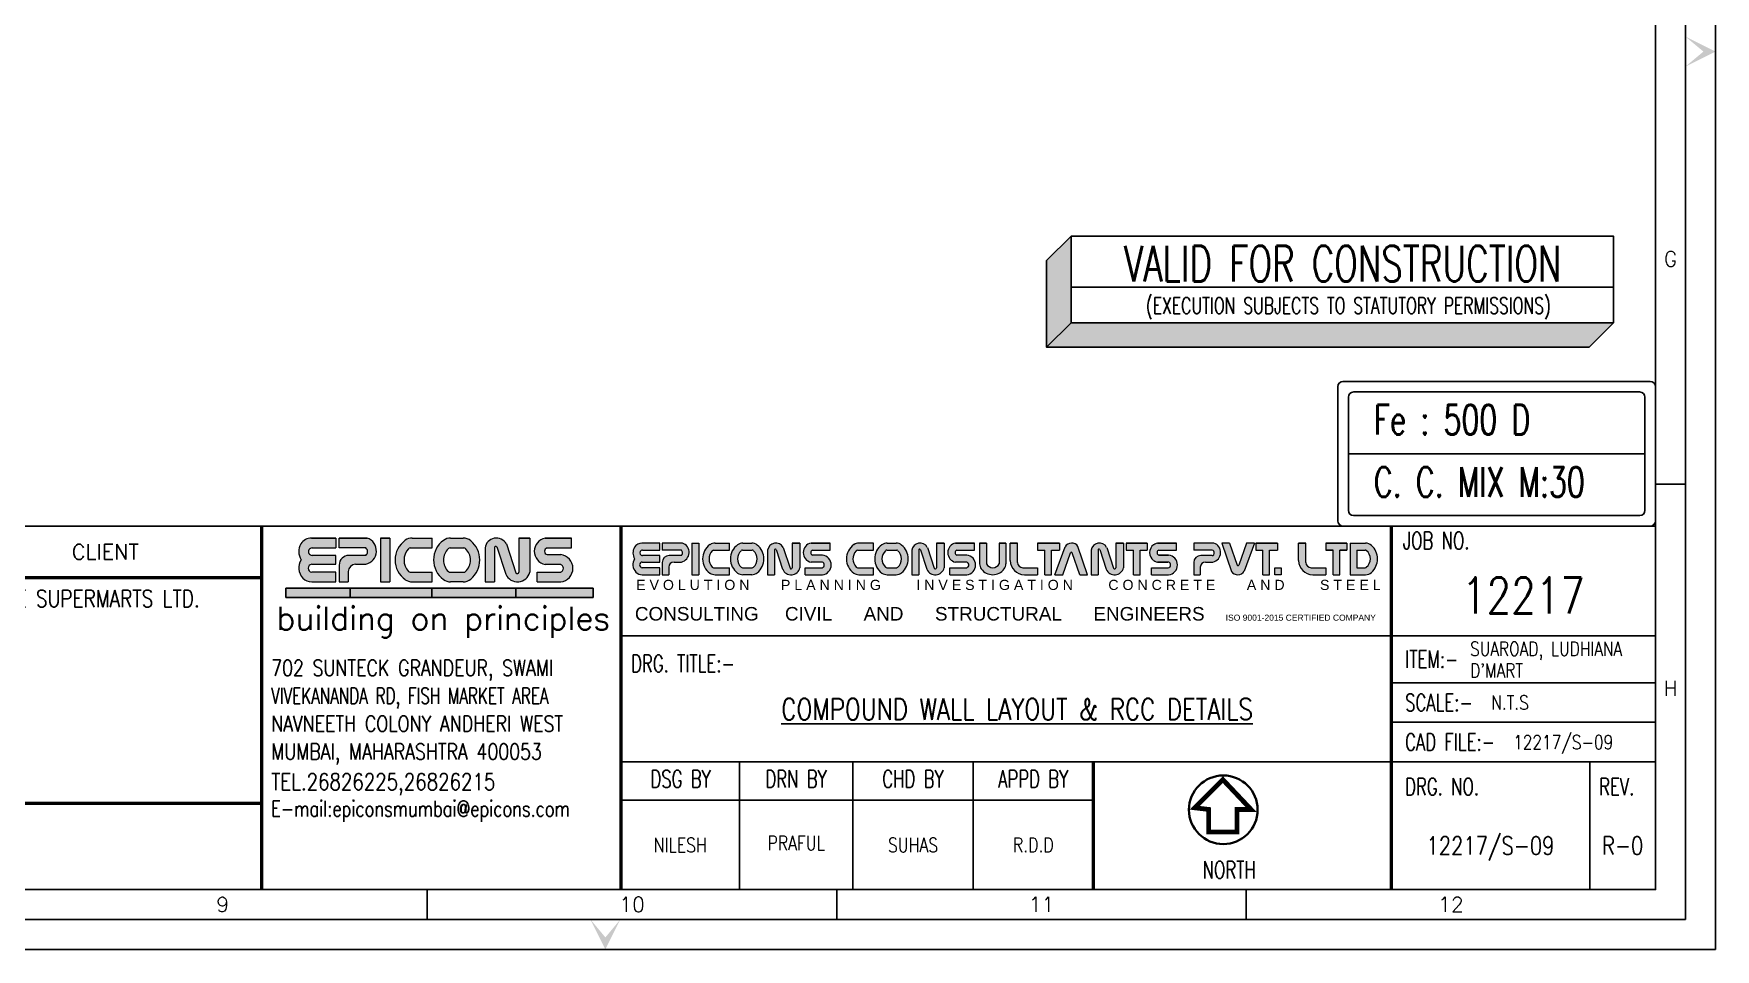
# Model space of a CAD drawing. Extents: x -69352 to 1013721, y -547461 to -186867.
# Drawn here: x 771275 to 803036, y -431240 to -413949 of the extents above; entities that cross this region are included whole.
import ezdxf
from ezdxf.enums import TextEntityAlignment as Align

# ---------------------------------------------------------------- set-up
doc = ezdxf.new("R2010")
doc.units = 0
doc.header["$LTSCALE"] = 500
doc.header["$MEASUREMENT"] = 0
doc.layers.add('00 ECPL LOGO', color=250, linetype='Continuous', lineweight=20)
for name, color, linetype in [('PNA', 10, 'Continuous'), ('S-BEAM NO', 3, 'Continuous'), ('S-TEXT', 2, 'Continuous'), ('S-TEXT-1', 4, 'Continuous'), ('S-TITIL', 6, 'Continuous'), ('SCH-LINE', 7, 'Continuous'), ('SCHEDULE LINE-1', 7, 'Continuous'), ('SHEET', 7, 'Continuous'), ('TEXT (SHEET)', 4, 'Continuous'), ('TITLE', 4, 'Continuous')]:
    doc.layers.add(name, color=color, linetype=linetype)
doc.styles.add('ROMANS', font='simplex.shx', dxfattribs={"width": 0.8, "height": 275})
doc.styles.add('SEC. TEXT', font='arial.ttf', dxfattribs={"height": 180})
doc.styles.add('style2', font='simplex.shx')
doc.styles.add('VA_ROOM_TEXT', font='simplex.shx')

# ---------------------------------------------------------------- blocks, each defined once
blk = doc.blocks.new('FOLDER')
at = {"layer": 'PNA'}
for points in [[(-1250, 2500), (0, 0), (0, 1000)], [(1250, 2500), (0, 0), (0, 1000)]]:
    blk.add_solid(points, dxfattribs=at)
blk = doc.blocks.new('zw$C05B')
at = {"layer": '00 ECPL LOGO'}
h = blk.add_hatch(color=152, dxfattribs=at)
h.dxf.hatch_style = 1
h.paths.add_polyline_path([(60067, 6599), (60067, 6762), (59662, 6762, 0.261636), (59491, 6666, 0.285841), (59494, 6406, 0.344902), (59523, 6103, 0.204992), (59668, 6042), (60067, 6042), (60067, 6201), (59678, 6201, -1), (59668, 6330), (60067, 6330), (60067, 6477), (59678, 6477, -1), (59675, 6599)])
h = blk.add_hatch(color=152, dxfattribs=at)
h.dxf.hatch_style = 1
h.paths.add_polyline_path([(60580, 6762), (60121, 6762), (60121, 6599), (60558, 6599, -0.440545), (60558, 6477), (60280, 6477, 0.414214), (60121, 6317), (60121, 6042), (60270, 6042), (60270, 6211, -0.414214), (60390, 6330), (60558, 6330, 0.757811)])
h.paths.add_polyline_path([(60953, 6762), (60797, 6762), (60797, 6042), (60953, 6042)])
h.paths.add_polyline_path([(61651, 6762), (61322, 6762, 0.154275), (61207, 6725, 0.519672), (61207, 6078, 0.154275), (61322, 6042), (61651, 6042), (61651, 6201), (61287, 6201, -0.210356), (61258, 6214, -0.388707), (61258, 6586, -0.210356), (61287, 6599), (61651, 6599)])
h.paths.add_polyline_path([(62156, 6762), (61952, 6762, 0.159018), (61835, 6723, 0.507969), (61835, 6080, 0.159018), (61952, 6042), (62156, 6042, 0.173791), (62283, 6087, 0.472311), (62283, 6716, 0.173791)])
h.paths.add_polyline_path([(62170, 6599, -0.185052), (62196, 6589, -0.445894), (62196, 6212, -0.185052), (62170, 6201), (61944, 6201, -0.185052), (61917, 6212, -0.445894), (61917, 6589, -0.185052), (61944, 6599)], flags=16)
h.paths.add_polyline_path([(62869, 6664, 0.723435), (62518, 6599), (62518, 6042), (62673, 6042), (62673, 6599, -0.723435), (62713, 6615), (62860, 6167, 0.724077), (63253, 6202), (63253, 6762), (63074, 6762), (63074, 6204, -0.755661), (63026, 6188)])
h.paths.add_polyline_path([(63939, 6762), (63507, 6762, 0.823713), (63507, 6327), (63762, 6327, -0.713272), (63762, 6201), (63374, 6201), (63374, 6042), (63762, 6042, 0.900309), (63762, 6488), (63538, 6488, -0.746931), (63538, 6599), (63939, 6599)])
h = blk.add_hatch(color=7, dxfattribs=at)
h.dxf.hatch_style = 1
h.paths.add_polyline_path([(65393, 6562), (65393, 6679), (65099, 6679, 0.261636), (64976, 6610, 0.285841), (64977, 6422, 0.344902), (64999, 6203, 0.204992), (65103, 6158), (65393, 6158), (65393, 6274), (65110, 6274, -1), (65104, 6367), (65393, 6367), (65393, 6473), (65110, 6473, -1), (65109, 6562)])
h = blk.add_hatch(color=7, dxfattribs=at)
h.dxf.hatch_style = 1
h.paths.add_polyline_path([(65763, 6679), (65431, 6679), (65431, 6562), (65747, 6562, -0.440545), (65747, 6473), (65547, 6473, 0.414214), (65431, 6358), (65431, 6158), (65539, 6158), (65539, 6281, -0.414214), (65626, 6367), (65747, 6367, 0.757811)])
h.paths.add_polyline_path([(66033, 6679), (65920, 6679), (65920, 6158), (66033, 6158)])
h.paths.add_polyline_path([(66538, 6679), (66300, 6679, 0.154275), (66217, 6653, 0.519672), (66217, 6185, 0.154275), (66300, 6158), (66538, 6158), (66538, 6274), (66275, 6274, -0.210356), (66253, 6283, -0.388707), (66253, 6552, -0.210356), (66275, 6562), (66538, 6562)])
h.paths.add_polyline_path([(66903, 6679), (66756, 6679, 0.159018), (66671, 6651, 0.507969), (66671, 6186, 0.159018), (66756, 6158), (66903, 6158, 0.173791), (66995, 6191, 0.472311), (66995, 6646, 0.173791)])
h.paths.add_polyline_path([(66913, 6562, -0.185052), (66932, 6554, -0.445894), (66932, 6281, -0.185052), (66913, 6274), (66750, 6274, -0.185052), (66730, 6281, -0.445894), (66730, 6554, -0.185052), (66750, 6562)], flags=16)
h.paths.add_polyline_path([(67419, 6609, 0.723435), (67165, 6562), (67165, 6158), (67277, 6158), (67277, 6562, -0.723435), (67306, 6573), (67412, 6249, 0.724077), (67697, 6274), (67697, 6679), (67568, 6679), (67568, 6276, -0.755661), (67533, 6264)])
h.paths.add_polyline_path([(68193, 6679), (67880, 6679, 0.823713), (67880, 6365), (68065, 6365, -0.713272), (68065, 6274), (67784, 6274), (67784, 6158), (68065, 6158, 0.900309), (68065, 6482), (67903, 6482, -0.746931), (67903, 6562), (68193, 6562)])
h = blk.add_hatch(color=7, dxfattribs=at)
h.dxf.hatch_style = 1
h.paths.add_polyline_path([(68904, 6679), (68666, 6679, 0.154275), (68582, 6653, 0.519672), (68582, 6185, 0.154275), (68666, 6158), (68904, 6158), (68904, 6274), (68641, 6274, -0.210932), (68619, 6284, -0.385278), (68618, 6552, -0.212895), (68640, 6562), (68904, 6562)])
h.paths.add_polyline_path([(69369, 6646, 0.173792), (69277, 6679), (69130, 6679, 0.159018), (69044, 6651, 0.507969), (69044, 6186, 0.159018), (69130, 6158), (69277, 6158, 0.173792), (69369, 6191, 0.472311)])
h.paths.add_polyline_path([(69287, 6562, -0.185053), (69306, 6554, -0.445893), (69306, 6281, -0.185053), (69287, 6274), (69123, 6274, -0.185053), (69104, 6281, -0.445893), (69104, 6554, -0.185053), (69123, 6562)], flags=16)
h.paths.add_polyline_path([(69536, 6562), (69536, 6158), (69649, 6158), (69649, 6562, -0.436861), (69665, 6579, -0.319738), (69678, 6569), (69784, 6249, 0.724077), (70068, 6274), (70068, 6679), (69939, 6679), (69939, 6276, -0.755661), (69904, 6264), (69791, 6609, 0.723435)])
h.paths.add_polyline_path([(70569, 6679), (70256, 6679, 0.823713), (70256, 6365), (70440, 6365, -0.713272), (70440, 6274), (70160, 6274), (70160, 6158), (70440, 6158, 0.900309), (70440, 6482), (70278, 6482, -0.746931), (70278, 6562), (70569, 6562)])
h.paths.add_polyline_path([(70762, 6679), (70650, 6679), (70650, 6339, 0.160106), (70678, 6253, 0.505303), (71054, 6253, 0.160106), (71082, 6339), (71082, 6679), (70973, 6679), (70973, 6340, -0.621318), (70762, 6340)])
h.paths.add_polyline_path([(71273, 6679), (71155, 6679), (71155, 6390, 0.414214), (71386, 6158), (71605, 6158), (71605, 6274), (71360, 6274, -0.414214), (71273, 6361)])
h.paths.add_polyline_path([(71962, 6679), (71605, 6679), (71605, 6564), (71721, 6564), (71721, 6158), (71834, 6158), (71834, 6564), (71962, 6564)])
h.paths.add_polyline_path([(72268, 6625, 0.539211), (72055, 6618), (71889, 6158), (72020, 6158), (72144, 6520, -0.708617), (72171, 6520), (72301, 6158), (72426, 6158)])
h.paths.add_polyline_path([(72740, 6609, 0.723435), (72485, 6562), (72485, 6158), (72598, 6158), (72598, 6562, -0.723435), (72626, 6573), (72733, 6249, 0.724077), (73017, 6274), (73017, 6679), (72888, 6679), (72888, 6276, -0.755661), (72853, 6264)])
h.paths.add_polyline_path([(73404, 6679), (73063, 6679), (73063, 6564), (73179, 6564), (73179, 6158), (73292, 6158), (73292, 6564), (73404, 6564)])
h.paths.add_polyline_path([(73888, 6679), (73597, 6679, 0.157568), (73512, 6652, 0.511532), (73512, 6392, 0.157569), (73597, 6365), (73759, 6365, -0.713272), (73759, 6274), (73479, 6274), (73479, 6158), (73759, 6158, 0.900308), (73759, 6482), (73604, 6482), (73598, 6482, -0.722204), (73598, 6564), (73888, 6564)])
h = blk.add_hatch(color=7, dxfattribs=at)
h.dxf.hatch_style = 1
h.paths.add_polyline_path([(74504, 6679), (74171, 6679), (74171, 6562), (74474, 6562, -0.270444), (74499, 6547, -0.26297), (74499, 6488, -0.270444), (74474, 6473), (74287, 6473, 0.414214), (74171, 6358), (74171, 6158), (74279, 6158), (74279, 6281, -0.414214), (74366, 6367), (74487, 6367, 0.757811)])
h.paths.add_polyline_path([(74757, 6679), (74632, 6679), (74790, 6212, 0.539211), (75003, 6219), (75169, 6679), (75038, 6679), (74914, 6318, -0.708617), (74887, 6318)])
h.paths.add_polyline_path([(75547, 6679), (75190, 6679), (75190, 6564), (75306, 6564), (75306, 6158), (75419, 6158), (75419, 6564), (75547, 6564)])
h.paths.add_polyline_path([(76014, 6679), (75896, 6679), (75896, 6390, 0.414214), (76127, 6158), (76346, 6158), (76346, 6274), (76101, 6274, -0.414214), (76014, 6361)])
h.paths.add_polyline_path([(75610, 6274), (75504, 6274), (75504, 6158), (75610, 6158)])
h = blk.add_hatch(color=7, dxfattribs=at)
h.dxf.hatch_style = 1
h.paths.add_polyline_path([(76346, 6679), (76346, 6564), (76462, 6564), (76462, 6158), (76575, 6158), (76575, 6564), (76687, 6564), (76687, 6679)])
h.paths.add_polyline_path([(76743, 6679), (76743, 6158), (76998, 6158, 0.189446), (77096, 6197, 0.435754), (77096, 6641, 0.189446), (76998, 6679)])
h.paths.add_polyline_path([(77001, 6564, -0.519112), (77001, 6274), (76853, 6274), (76853, 6564)], flags=16)
at = {"layer": 'S-TEXT'}
h = blk.add_hatch(color=142, dxfattribs=at)
h.dxf.hatch_style = 1
h.paths.add_polyline_path([(59243, 5936), (59243, 5785), (60298, 5785), (60298, 5936)])
h = blk.add_hatch(color=9, dxfattribs=at)
h.dxf.hatch_style = 1
h.paths.add_polyline_path([(60298, 5936), (61646, 5936), (61646, 5785), (60298, 5785)])
h = blk.add_hatch(color=142, dxfattribs=at)
h.dxf.hatch_style = 1
h.paths.add_polyline_path([(61646, 5785), (63027, 5785), (63027, 5936), (61646, 5936)])
h = blk.add_hatch(color=4, dxfattribs=at)
h.dxf.hatch_style = 1
h.paths.add_polyline_path([(63027, 5936), (63027, 5785), (64294, 5785), (64294, 5936)])
at = {"color": 1}
for p, q in [((81765, 6957), (1968, 6957)), ((64768, 5157), (81765, 5157)), ((64768, 3083), (81765, 3083)), ((64768, 2451), (72522, 2451))]:
    blk.add_line(p, q, dxfattribs=at)
at = {"color": 5, "linetype": 'ByBlock', "lineweight": -2}
for p, q in [((77437, 4383), (81765, 4383)), ((77437, 3733), (81765, 3733)), ((66701, 984), (66701, 3083)), ((68567, 984), (68567, 3083)), ((70544, 984), (70544, 3083)), ((80682, 3083), (80682, 984))]:
    blk.add_line(p, q, dxfattribs=at)
blk.add_line((72522, 984), (72522, 3083))
at = {"flags": 128}
blk.add_lwpolyline([(0, 0), (82749, 0), (82749, 58210), (0, 58210)], close=True, dxfattribs=at)
at = {"color": 1, "const_width": 56.6}
for points in [[(58846, 984), (58846, 6957)], [(64754, 984), (64754, 6957)], [(77419, 984), (77419, 6957)], [(43026, 6111), (58846, 6111)], [(72522, 984), (72522, 3083)], [(43026, 2400), (58846, 2400)]]:
    blk.add_lwpolyline(points, dxfattribs=at)
at = {"layer": '00 ECPL LOGO', "color": 7}
for p, q in [((60067, 6762), (59662, 6762)), ((60580, 6762), (60121, 6762)), ((60797, 6762), (60953, 6762)), ((60797, 6762), (60797, 6042)), ((60953, 6762), (60953, 6042)), ((61322, 6762), (61651, 6762)), ((61651, 6599), (61651, 6762)), ((61952, 6762), (62156, 6762)), ((62869, 6664), (63026, 6188)), ((63074, 6762), (63253, 6762)), ((63253, 6762), (63074, 6762)), ((63074, 6762), (63074, 6201)), ((63253, 6762), (63253, 6201)), ((63507, 6762), (63939, 6762)), ((63939, 6762), (63507, 6762)), ((63939, 6599), (63939, 6762)), ((65393, 6679), (65099, 6679)), ((65393, 6562), (65393, 6679)), ((65763, 6679), (65431, 6679)), ((65431, 6679), (65431, 6562)), ((65920, 6679), (66033, 6679)), ((65920, 6679), (65920, 6158)), ((66033, 6679), (66033, 6158)), ((66300, 6679), (66538, 6679)), ((66538, 6562), (66538, 6679)), ((66756, 6679), (66903, 6679)), ((67568, 6679), (67697, 6679)), ((67697, 6679), (67568, 6679)), ((67568, 6679), (67568, 6274)), ((67697, 6679), (67697, 6274)), ((67880, 6679), (68193, 6679)), ((68193, 6679), (67880, 6679)), ((68193, 6562), (68193, 6679)), ((68904, 6679), (68666, 6679)), ((68904, 6562), (68904, 6679)), ((69130, 6679), (69277, 6679)), ((69939, 6679), (70068, 6679)), ((69939, 6679), (70068, 6679)), ((70068, 6679), (69939, 6679)), ((69939, 6679), (69939, 6274)), ((70068, 6679), (70068, 6274)), ((70256, 6679), (70569, 6679)), ((70256, 6679), (70569, 6679)), ((70569, 6679), (70256, 6679)), ((70569, 6562), (70569, 6679)), ((70650, 6679), (70762, 6679)), ((70762, 6679), (70650, 6679)), ((70650, 6679), (70650, 6339)), ((70762, 6679), (70762, 6340)), ((70973, 6679), (71082, 6679)), ((71082, 6679), (70973, 6679)), ((70973, 6679), (70973, 6340)), ((71082, 6679), (71082, 6339)), ((71155, 6679), (71273, 6679)), ((71273, 6679), (71155, 6679)), ((71155, 6390), (71155, 6679)), ((71273, 6361), (71273, 6679)), ((71605, 6679), (71962, 6679)), ((71962, 6679), (71605, 6679)), ((71605, 6679), (71605, 6564)), ((71962, 6679), (71962, 6564)), ((72888, 6679), (73017, 6679)), ((72888, 6679), (73017, 6679)), ((73017, 6679), (72888, 6679)), ((72888, 6679), (73017, 6679)), ((72888, 6679), (72888, 6274)), ((73017, 6679), (73017, 6274)), ((73063, 6679), (73404, 6679)), ((73404, 6679), (73063, 6679)), ((73063, 6679), (73404, 6679)), ((73063, 6679), (73404, 6679)), ((73404, 6679), (73063, 6679)), ((73063, 6679), (73063, 6564)), ((73404, 6679), (73404, 6564)), ((73575, 6679), (73888, 6679)), ((73575, 6679), (73888, 6679)), ((73888, 6679), (73597, 6679)), ((73888, 6562), (73888, 6679)), ((74504, 6679), (74171, 6679)), ((74171, 6679), (74171, 6562)), ((74757, 6679), (74632, 6679)), ((74757, 6679), (74632, 6679)), ((74632, 6679), (74790, 6212)), ((74757, 6679), (74887, 6318)), ((75038, 6679), (74914, 6318)), ((75169, 6679), (75003, 6219)), ((75169, 6679), (75038, 6679)), ((75096, 6679), (75038, 6679)), ((75169, 6679), (75038, 6679)), ((75190, 6679), (75547, 6679)), ((75547, 6679), (75190, 6679)), ((75190, 6679), (75547, 6679)), ((75190, 6679), (75547, 6679)), ((75190, 6679), (75547, 6679)), ((75190, 6679), (75190, 6564)), ((75547, 6679), (75547, 6564)), ((75896, 6679), (76014, 6679)), ((76014, 6679), (75896, 6679)), ((75896, 6390), (75896, 6679)), ((76014, 6361), (76014, 6679)), ((76346, 6679), (76687, 6679)), ((76687, 6679), (76346, 6679)), ((76346, 6679), (76346, 6564)), ((76687, 6679), (76687, 6564)), ((76743, 6679), (76998, 6679)), ((76743, 6679), (76743, 6158)), ((59678, 6599), (60067, 6599)), ((60067, 6477), (59678, 6477)), ((60067, 6330), (60067, 6477)), ((60558, 6477), (60280, 6477)), ((61287, 6599), (61651, 6599)), ((61944, 6599), (62170, 6599)), ((62518, 6599), (62518, 6042)), ((62673, 6599), (62673, 6042)), ((62713, 6615), (62860, 6167)), ((63253, 6599), (63253, 6599)), ((63538, 6599), (63939, 6599)), ((63762, 6488), (63538, 6488)), ((65104, 6367), (65393, 6367)), ((65110, 6562), (65393, 6562)), ((65393, 6473), (65110, 6473)), ((65393, 6367), (65393, 6473)), ((65747, 6562), (65431, 6562)), ((65747, 6473), (65547, 6473)), ((65626, 6367), (65747, 6367)), ((66275, 6562), (66538, 6562)), ((66750, 6562), (66913, 6562)), ((67165, 6562), (67165, 6158)), ((67277, 6562), (67277, 6158)), ((67306, 6573), (67412, 6249)), ((67419, 6609), (67533, 6264)), ((67697, 6562), (67697, 6562)), ((68065, 6365), (67880, 6365)), ((67903, 6562), (68193, 6562)), ((68065, 6482), (67903, 6482)), ((68640, 6562), (68904, 6562)), ((69123, 6562), (69287, 6562)), ((69536, 6562), (69536, 6158)), ((69649, 6562), (69649, 6158)), ((69678, 6569), (69784, 6249)), ((69791, 6609), (69904, 6264)), ((70068, 6562), (70068, 6562)), ((70440, 6365), (70256, 6365)), ((70278, 6562), (70569, 6562)), ((70440, 6482), (70278, 6482)), ((71605, 6564), (71721, 6564)), ((71721, 6158), (71721, 6564)), ((71834, 6158), (71834, 6564)), ((71834, 6564), (71962, 6564)), ((71889, 6158), (72055, 6618)), ((72020, 6158), (72144, 6520)), ((72301, 6158), (72171, 6520)), ((72426, 6158), (72268, 6625)), ((72485, 6562), (72485, 6158)), ((72598, 6562), (72598, 6158)), ((72626, 6573), (72733, 6249)), ((72740, 6609), (72853, 6264)), ((73017, 6562), (73017, 6562)), ((73063, 6564), (73179, 6564)), ((73063, 6564), (73179, 6564)), ((73179, 6158), (73179, 6564)), ((73292, 6158), (73292, 6564)), ((73292, 6564), (73404, 6564)), ((73292, 6564), (73404, 6564)), ((73759, 6365), (73575, 6365)), ((73597, 6365), (73747, 6365)), ((73598, 6564), (73888, 6564)), ((73759, 6482), (73598, 6482)), ((73604, 6482), (73759, 6482)), ((74474, 6562), (74171, 6562)), ((74474, 6473), (74287, 6473)), ((74366, 6367), (74487, 6367)), ((75190, 6564), (75306, 6564)), ((75190, 6564), (75306, 6564)), ((75306, 6158), (75306, 6564)), ((75419, 6158), (75419, 6564)), ((75419, 6564), (75547, 6564)), ((75419, 6564), (75547, 6564)), ((76346, 6564), (76462, 6564)), ((76462, 6564), (76346, 6564)), ((76462, 6158), (76462, 6564)), ((76575, 6158), (76575, 6564)), ((76575, 6564), (76687, 6564)), ((76575, 6564), (76687, 6564)), ((76687, 6564), (76575, 6564)), ((76853, 6564), (76853, 6274)), ((76853, 6564), (76991, 6564)), ((59668, 6330), (60067, 6330)), ((60067, 6201), (59668, 6201)), ((60067, 6042), (60067, 6201)), ((60121, 6317), (60121, 6042)), ((60270, 6211), (60270, 6042)), ((60390, 6330), (60558, 6330)), ((61287, 6201), (61651, 6201)), ((61651, 6042), (61651, 6201)), ((61944, 6201), (62170, 6201)), ((63253, 6201), (63253, 6201)), ((63374, 6042), (63374, 6201)), ((63374, 6201), (63762, 6201)), ((63762, 6327), (63507, 6327)), ((65103, 6158), (65393, 6158)), ((65393, 6274), (65104, 6274)), ((65393, 6158), (65393, 6274)), ((65431, 6358), (65431, 6158)), ((65431, 6158), (65539, 6158)), ((65539, 6281), (65539, 6158)), ((65920, 6158), (66033, 6158)), ((66275, 6274), (66538, 6274)), ((66300, 6158), (66538, 6158)), ((66538, 6158), (66538, 6274)), ((66750, 6274), (66913, 6274)), ((66903, 6158), (66756, 6158)), ((67165, 6158), (67277, 6158)), ((67545, 6158), (67568, 6158)), ((67568, 6159), (67568, 6158)), ((67697, 6274), (67697, 6274)), ((67784, 6158), (67784, 6274)), ((67784, 6274), (68065, 6274)), ((67784, 6158), (68065, 6158)), ((67784, 6158), (68065, 6158)), ((68641, 6274), (68904, 6274)), ((68666, 6158), (68904, 6158)), ((68904, 6158), (68904, 6274)), ((69123, 6274), (69287, 6274)), ((69130, 6158), (69277, 6158)), ((69536, 6158), (69649, 6158)), ((69536, 6158), (69649, 6158)), ((69536, 6158), (69649, 6158)), ((70160, 6158), (70160, 6274)), ((70160, 6274), (70440, 6274)), ((70160, 6274), (70440, 6274)), ((70160, 6158), (70440, 6158)), ((70160, 6158), (70440, 6158)), ((70160, 6158), (70440, 6158)), ((71360, 6274), (71605, 6274)), ((71386, 6158), (71605, 6158)), ((71386, 6158), (71605, 6158)), ((71605, 6274), (71605, 6158)), ((71721, 6158), (71834, 6158)), ((71721, 6158), (71834, 6158)), ((71889, 6158), (72020, 6158)), ((71962, 6158), (72020, 6158)), ((72301, 6158), (72426, 6158)), ((72301, 6158), (72426, 6158)), ((72485, 6158), (72598, 6158)), ((72485, 6158), (72598, 6158)), ((72485, 6158), (72598, 6158)), ((73017, 6274), (73017, 6274)), ((73179, 6158), (73292, 6158)), ((73179, 6158), (73292, 6158)), ((73179, 6158), (73292, 6158)), ((73179, 6158), (73292, 6158)), ((73479, 6158), (73479, 6274)), ((73479, 6274), (73759, 6274)), ((73479, 6274), (73759, 6274)), ((73479, 6274), (73759, 6274)), ((73479, 6158), (73759, 6158)), ((73479, 6158), (73759, 6158)), ((73479, 6158), (73759, 6158)), ((73479, 6158), (73759, 6158)), ((73479, 6158), (73759, 6158)), ((74171, 6358), (74171, 6158)), ((74171, 6158), (74279, 6158)), ((74279, 6281), (74279, 6158)), ((75306, 6158), (75419, 6158)), ((75306, 6158), (75419, 6158)), ((75306, 6158), (75419, 6158)), ((76101, 6274), (76346, 6274)), ((76127, 6158), (76346, 6158)), ((76127, 6158), (76346, 6158)), ((76346, 6274), (76346, 6158)), ((76462, 6158), (76575, 6158)), ((76462, 6158), (76575, 6158)), ((76462, 6158), (76575, 6158)), ((76462, 6158), (76575, 6158)), ((76479, 6158), (76575, 6158)), ((76479, 6158), (76575, 6158)), ((76479, 6158), (76575, 6158)), ((76479, 6158), (76575, 6158)), ((76743, 6158), (76998, 6158)), ((76853, 6274), (76991, 6274)), ((59668, 6042), (60067, 6042)), ((60121, 6042), (60270, 6042)), ((60797, 6042), (60953, 6042)), ((61322, 6042), (61651, 6042)), ((62156, 6042), (61952, 6042)), ((62518, 6042), (62673, 6042)), ((63043, 6042), (63074, 6042)), ((63074, 6043), (63074, 6042)), ((63374, 6042), (63762, 6042)), ((63374, 6042), (63762, 6042))]:
    blk.add_line(p, q, dxfattribs=at)
for points in [[(59662, 6762), (60067, 6762), (60067, 6599)], [(60558, 6599), (60121, 6599), (60121, 6762), (60580, 6762)], [(61322, 6762), (61651, 6762)], [(61952, 6762), (62156, 6762)], [(63074, 6762), (63253, 6762)], [(63507, 6762), (63939, 6762)]]:
    blk.add_lwpolyline(points, dxfattribs=at)
blk.add_lwpolyline([(75504, 6274), (75610, 6274), (75610, 6158), (75504, 6158)], close=True, dxfattribs=at)
for centre, radius, start, end in [((59701, 6538), 246, 148.648, 212.4563), ((59662, 6562), 200, 90, 148.648), ((60508, 6549), 224, 282.7188, 71.3398), ((61434, 6402), 395, 125.0807, 234.9193), ((61322, 6562), 200, 90, 125.0807), ((62069, 6402), 398, 126.1417, 233.8583), ((61952, 6562), 200, 90, 126.1417), ((62156, 6562), 200, 50.5638, 90), ((62024, 6402), 407, 309.4362, 50.5638), ((62704, 6574), 188, 28.75, 172.2831), ((63549, 6544), 221, 101.0425, 258.9575), ((65099, 6535), 144, 90, 148.648), ((65711, 6526), 162, 282.7188, 71.3398), ((66381, 6419), 286, 125.0807, 234.9193), ((66300, 6535), 144, 90, 125.0807), ((66841, 6419), 288, 126.1417, 233.8583), ((66756, 6535), 144, 90, 126.1417), ((66903, 6535), 144, 50.5638, 90), ((66808, 6419), 295, 309.4362, 50.5638), ((67300, 6543), 136, 28.75, 172.2831), ((67911, 6522), 160, 101.0425, 258.9575), ((68747, 6419), 286, 125.0807, 234.9193), ((68666, 6535), 144, 90, 125.0807), ((69214, 6419), 288, 126.1417, 233.8583), ((69130, 6535), 144, 90, 126.1417), ((69277, 6535), 144, 50.5638, 90), ((69181, 6419), 295, 309.4362, 50.5638), ((69671, 6543), 136, 28.75, 172.2831), ((70287, 6522), 160, 101.0425, 258.9575), ((72164, 6552), 127, 35.166, 148.5022), ((72620, 6543), 136, 28.75, 172.2831), ((73606, 6522), 160, 125.818, 234.182), ((73597, 6535), 144, 90, 125.818), ((74452, 6526), 162, 282.7188, 71.3398), ((76998, 6535), 144, 47.0907, 90), ((76890, 6419), 303, 312.9093, 47.0907), ((59701, 6273), 246, 147.5437, 223.6612), ((59676, 6538), 60.9, 88.7637, 271.2363), ((60280, 6317), 160, 90, 180), ((60502, 6538), 82.5, 312.4487, 47.5513), ((61461, 6400), 275, 137.5171, 222.4829), ((61287, 6559), 40, 90, 137.5171), ((62086, 6400), 253, 131.9364, 228.0636), ((61944, 6559), 40, 90, 131.9364), ((62170, 6559), 40, 48.0636, 90), ((62027, 6400), 253, 311.9364, 48.0636), ((62695, 6600), 22.3, 40.0191, 183.5523), ((63554, 6544), 57.7, 106.4856, 253.5144), ((63738, 6265), 225, 276.006, 83.994), ((65128, 6517), 178, 148.648, 212.4563), ((65128, 6326), 178, 147.5437, 223.6612), ((65107, 6321), 46.7, 94.0242, 265.9758), ((65109, 6518), 44.1, 88.7637, 271.2363), ((65547, 6358), 116, 90, 180), ((65626, 6281), 86.7, 90, 180), ((65707, 6518), 59.7, 312.4487, 47.5513), ((66400, 6418), 199, 137.5171, 222.4829), ((66275, 6533), 28.9, 90, 137.5171), ((66853, 6418), 183, 131.9364, 228.0636), ((66750, 6533), 28.9, 90, 131.9364), ((66913, 6533), 28.9, 48.0636, 90), ((66810, 6418), 183, 311.9364, 48.0636), ((67293, 6563), 16.2, 40.0191, 183.5523), ((67915, 6522), 41.7, 106.4856, 253.5144), ((68048, 6320), 162, 276.006, 83.994), ((68049, 6319), 48, 289.0016, 70.9984), ((68767, 6418), 200, 138.0741, 222.3563), ((68640, 6533), 28.9, 90, 138.0741), ((69227, 6418), 183, 131.9364, 228.0636), ((69123, 6533), 28.9, 90, 131.9364), ((69287, 6533), 28.9, 48.0636, 90), ((69184, 6418), 183, 311.9364, 48.0636), ((69665, 6563), 16.2, 89.1577, 183.5523), ((69665, 6564), 14.4, 18.2334, 89.1577), ((70290, 6522), 41.7, 106.4856, 253.5144), ((70423, 6320), 162, 276.006, 83.994), ((70425, 6319), 48, 289.0016, 70.9984), ((71386, 6390), 231, 180, 270), ((71360, 6361), 86.7, 180, 270), ((72158, 6515), 14.4, 19.7665, 161.0546), ((72614, 6563), 16.2, 40.0191, 183.5523), ((73597, 6509), 144, 234.182, 270), ((73611, 6523), 43.6, 108.3261, 238.1957), ((73604, 6510), 28.9, 238.1957, 270), ((73742, 6320), 162, 276.006, 83.994), ((73744, 6319), 48, 289.0016, 70.9984), ((74287, 6358), 116, 90, 180), ((74366, 6281), 86.7, 90, 180), ((74474, 6533), 28.9, 29.4672, 90), ((74474, 6502), 28.9, 270, 330.5328), ((74447, 6518), 59.7, 330.5328, 29.4672), ((76127, 6390), 231, 180, 270), ((76101, 6361), 86.7, 180, 270), ((76991, 6535), 28.9, 51.4816, 90), ((76899, 6419), 177, 308.5184, 51.4816), ((59668, 6241), 200, 223.6612, 270), ((59673, 6266), 64.6, 94.0242, 265.9758), ((60390, 6211), 120, 90, 180), ((61287, 6241), 40, 222.4829, 270), ((61944, 6241), 40, 228.0636, 270), ((62156, 6241), 200, 270, 309.4362), ((62170, 6241), 40, 270, 311.9364), ((63051, 6249), 208, 203.2219, 346.755), ((63048, 6203), 26.2, 214.0796, 357.6127), ((63740, 6264), 66.3, 289.0016, 70.9984), ((65103, 6303), 144, 223.6612, 270), ((66300, 6303), 144, 234.9193, 270), ((66275, 6303), 28.9, 222.4829, 270), ((66756, 6303), 144, 233.8583, 270), ((66750, 6303), 28.9, 228.0636, 270), ((66903, 6303), 144, 270, 309.4362), ((66913, 6303), 28.9, 270, 311.9364), ((67550, 6308), 150, 203.2219, 346.755), ((67549, 6275), 19, 214.0796, 357.6127), ((68666, 6303), 144, 234.9193, 270), ((68641, 6303), 28.9, 222.3563, 270), ((69130, 6303), 144, 233.8583, 270), ((69123, 6303), 28.9, 228.0636, 270), ((69277, 6303), 144, 270, 309.4362), ((69287, 6303), 28.9, 270, 311.9364), ((69922, 6308), 150, 203.2219, 346.8516), ((69920, 6275), 19, 214.0796, 357.6127), ((70794, 6339), 144, 180, 216.3848), ((70866, 6392), 233, 216.3848, 323.6152), ((70868, 6392), 118, 206.2931, 333.7069), ((70938, 6339), 144, 323.6152, 0), ((72871, 6308), 150, 203.2219, 346.755), ((72869, 6275), 19, 214.0796, 357.6127), ((74894, 6286), 127, 215.166, 328.5022), ((74900, 6323), 14.4, 199.7665, 341.0546), ((76991, 6303), 28.9, 270, 308.5184), ((76998, 6303), 144, 270, 312.9093), ((61322, 6241), 200, 234.9193, 270), ((61952, 6241), 200, 233.8583, 270)]:
    blk.add_arc(centre, radius, start, end, dxfattribs=at)
at = {"layer": 'PNA'}
for p, q in [((81765, 7650), (82257, 7650)), ((61569, 984), (61569, 492)), ((68301, 984), (68301, 492)), ((75033, 984), (75033, 492))]:
    blk.add_line(p, q, dxfattribs=at)
at = {"layer": 'PNA', "color": 1}
for points in [[(984, 492), (82257, 492), (82257, 57718), (984, 57718)], [(1968, 984), (81765, 984), (81765, 57226), (1968, 57226)]]:
    blk.add_lwpolyline(points, close=True, dxfattribs=at)
at = {"layer": 'S-TEXT'}
blk.add_lwpolyline([(60797, 6762), (60953, 6762)], dxfattribs=at)
at = {"layer": 'S-TEXT', "color": 7}
for points in [[(59243, 5936), (60298, 5936), (60298, 5785), (59243, 5785)], [(60298, 5936), (61646, 5936), (61646, 5785), (60298, 5785)], [(61646, 5936), (63027, 5936), (63027, 5785), (61646, 5785)], [(63027, 5936), (64294, 5936), (64294, 5785), (63027, 5785)]]:
    blk.add_lwpolyline(points, close=True, dxfattribs=at)
at = {"layer": 'PNA', "xscale": 0.1967862005670764, "yscale": 0.1967862005670764, "zscale": 0.1967862005670764, "rotation": 90}
blk.add_blockref('FOLDER', (82749, 14759), dxfattribs=at)
at = {"layer": 'PNA', "xscale": 0.1967862009743818, "yscale": 0.1967862009743818, "zscale": 0.1967862009743818}
blk.add_blockref('FOLDER', (64497, 0), dxfattribs=at)
at = {"layer": '00 ECPL LOGO', "color": 152, "style": 'VA_ROOM_TEXT'}
blk.add_text('building on principles', height=380.83, dxfattribs=at).set_placement((59092, 5251))
at = {"layer": '00 ECPL LOGO', "color": 7, "attachment_point": 1, "style": 'SEC. TEXT'}
for s, insert, char_height, width in [('\\pt22;E V O L U T I O N        P L A N N I N G         I N V E S T I G A T I O N         C O N C R E T E        A N D         S T E E L', (65003, 6075), 166.72, 495161.4), ('\\pt22;CONSULTING     CIVIL      AND      STRUCTURAL      ENGINEERS', (64982, 5628), 222.29, 551024.84), ('\\pt22;ISO 9001-2015 CERTIFIED COMPANY', (74697, 5503), 100.03, 482697.67)]:
    blk.add_mtext(s, dxfattribs=dict(at, insert=insert, char_height=char_height, width=width))
at = {"layer": 'PNA', "style": 'ROMANS'}
for s, p in [('G', (82011, 11350)), ('H', (82011, 4291)), ('9', (58204, 738)), ('10', (64936, 738)), ('11', (71668, 738)), ('12', (78400, 738))]:
    blk.add_text(s, height=246, dxfattribs=at).set_placement(p, align=Align.MIDDLE)
at = {"layer": 'S-TEXT-1', "style": 'ROMANS'}
for s, height, width, p in [('702 SUNTECK GRANDEUR, SWAMI ', 261.2, 0.8, (59002, 4497, 10)), ('VIVEKANANDA RD, FISH MARKET AREA', 261.2, 0.7, (59002, 4038, 10)), ('NAVNEETH COLONY ANDHERI WEST', 261.2, 0.8, (59002, 3579, 10)), ('MUMBAI, MAHARASHTRA 400053', 261.2, 0.8, (59002, 3121, 10)), ('TEL.26826225,26826215', 274.17, 0.8, (59002, 2619, 10)), ('E-mail:epiconsmumbai@epicons.com', 261.2, 0.75, (59002, 2182, 10))]:
    blk.add_text(s, height=height, dxfattribs=dict(at, width=width)).set_placement(p)
at = {"layer": 'TEXT (SHEET)', "color": 2, "style": 'ROMANS'}
blk.add_text('CLIENT', height=249.9, dxfattribs=at).set_placement((56276, 6534), align=Align.MIDDLE_CENTER)
at = {"layer": 'TEXT (SHEET)', "color": 4, "style": 'ROMANS', "width": 0.7}
for s, p in [('JOB NO.', (77611, 6579)), ('NORTH', (74318, 1166))]:
    blk.add_text(s, height=283.1, dxfattribs=at).set_placement(p)
for s, height, p in [('DRG. TITLE:-', 283.06, (64920, 4699)), ('ITEM:-', 283.1, (77648, 4770)), ('SCALE:-', 283.1, (77648, 4058)), ('CAD FILE:-', 283.1, (77648, 3408)), ('DRG. NO. ', 283.1, (77648, 2675)), ('REV.', 283.1, (80838, 2675))]:
    blk.add_text(s, height=height, dxfattribs=at).set_placement(p, align=Align.MIDDLE_LEFT)
for s, p in [('DSG BY', (65735, 2802)), ('DRN BY', (67634, 2802)), ('CHD BY', (69556, 2802)), ('APPD BY', (71533, 2802))]:
    blk.add_text(s, height=283.1, dxfattribs=at).set_placement(p, align=Align.MIDDLE_CENTER)
blk = doc.blocks.new('VFC')
at = {"linetype": 'Continuous'}
for points in [[(0, 0), (308, 308), (308, 1401), (0, 1093)], [(6830, 1), (7136, 307), (308, 308), (0, 0)]]:
    blk.add_hatch(color=253, dxfattribs=at).paths.add_polyline_path(points)
at = {"color": 1}
for p, q in [((308, 1401), (0, 1093)), ((308, 308), (0, 0)), ((7136, 308), (6829, 0))]:
    blk.add_line(p, q, dxfattribs=at)
blk.add_lwpolyline([(308, 1401), (7136, 1401), (7136, 308), (308, 308)], close=True, dxfattribs=at)
blk.add_lwpolyline([(6829, 0), (0, 0), (0, 1093)], dxfattribs=at)
at = {"layer": 'SCH-LINE', "color": 252}
blk.add_line((7136, 758), (308, 758), dxfattribs=at)
at = {"layer": 'S-TEXT', "style": 'ROMANS', "width": 0.7}
blk.add_text('(EXECUTION SUBJECTS TO STATUTORY PERMISSIONS)', height=205.23, dxfattribs=at).set_placement((3799, 526), align=Align.MIDDLE_CENTER)
at = {"layer": 'S-TITIL', "style": 'style2', "width": 0.7}
blk.add_text('VALID FOR CONSTRUCTION', height=450, dxfattribs=at).set_placement((3729, 1054), align=Align.MIDDLE_CENTER)

msp = doc.modelspace()

# ---------------------------------------------------------------- linework, layer by layer
at = {"layer": 'SCHEDULE LINE-1', "color": 2}
msp.add_line((801705.608, -421882.524), (796105.608, -421882.524), dxfattribs=at)
for points in [[(801805.608, -420515.612), (796005.608, -420515.612, 0.414213562), (795905.608, -420615.612), (795905.608, -423149.435, 0.414213562), (796005.608, -423249.435), (801805.608, -423249.435, 0.414213562), (801905.608, -423149.435), (801905.608, -420615.612, 0.414213562)], [(801605.608, -420715.612), (796205.608, -420715.612, 0.414213562), (796105.608, -420815.612), (796105.608, -422949.435, 0.414213562), (796205.608, -423049.435), (801605.608, -423049.435, 0.414213562), (801705.608, -422949.435), (801705.608, -420815.612, 0.414213562)]]:
    msp.add_lwpolyline(points, format="xyb", close=True, dxfattribs=at)
at = {"layer": 'TITLE', "color": 1, "const_width": 90.707}
msp.add_lwpolyline([(793734.677, -428035.044), (793203.188, -428566.533), (793466.264, -428597.468), (793466.264, -429025.265), (794003.089, -429025.265), (794003.089, -428597.468), (794266.165, -428597.468)], close=True, dxfattribs=at)
at = {"layer": 'TITLE', "lineweight": 35}
msp.add_circle((793742.152, -428604.535), 648.039, dxfattribs=at)

# ---------------------------------------------------------------- block references
at = {"layer": 'S-BEAM NO', "xscale": 1.5, "yscale": 1.5, "zscale": 1.5}
msp.add_blockref('VFC', (790406.467, -419872.274), dxfattribs=at)
at = {"layer": 'SHEET', "xscale": 1.148535329229629, "yscale": 1.148535329229629, "zscale": 1.148535329229629}
msp.add_blockref('zw$C05B', (707996, -431239.516), dxfattribs=at)

# ---------------------------------------------------------------- texts
at = {"layer": 'S-TEXT', "style": 'ROMANS', "width": 0.8}
for s, height, p in [('AVENUE SUPERMARTS LTD.', 319.95834, (769848.774, -424616.341)), ('SUAROAD, LUDHIANA', 264.86478, (798404.441, -425565.701)), ("D'MART", 264.8648, (798404.441, -425972.452)), ('N.T.S', 264.8648, (798804.189, -426578.975)), ('12217/S-09', 264.8648, (799217.039, -427325.252))]:
    msp.add_text(s, height=height, dxfattribs=at).set_placement(p, align=Align.MIDDLE_LEFT)
for s, height, p in [('12217/S-09', 338.8906, (798788.218, -429280.602, -120.54)), ('NILESH', 270.6281, (783486.42, -429267.171)), ('PRAFUL', 270.6281, (785676.136, -429231.924)), ('SUHAS', 270.6281, (787883.207, -429267.171)), ('R.D.D', 270.6281, (790154.431, -429267.171)), ('R-0', 338.8906, (801283.669, -429280.602))]:
    msp.add_text(s, height=height, dxfattribs=at).set_placement(p, align=Align.MIDDLE_CENTER)
at = {"layer": 'S-TITIL', "color": 1, "style": 'ROMANS', "width": 0.8}
for s, height, p in [('12217', 677.7811, (799410.497, -424556.02)), ('%%UCOMPOUND WALL LAYOUT & RCC DETAILS', 398.453, (789848.269, -426704.995))]:
    msp.add_text(s, height=height, dxfattribs=at).set_placement(p, align=Align.MIDDLE_CENTER)
at = {"layer": 'TITLE', "style": 'ROMANS', "width": 0.7}
for s, p in [('Fe : 500 D', (796587.075, -421239.528)), ('C. C. MIX M:30', (796587.075, -422415.288))]:
    msp.add_text(s, height=562.5, dxfattribs=at).set_placement(p, align=Align.MIDDLE_LEFT)

doc.saveas('drawing.dxf')
